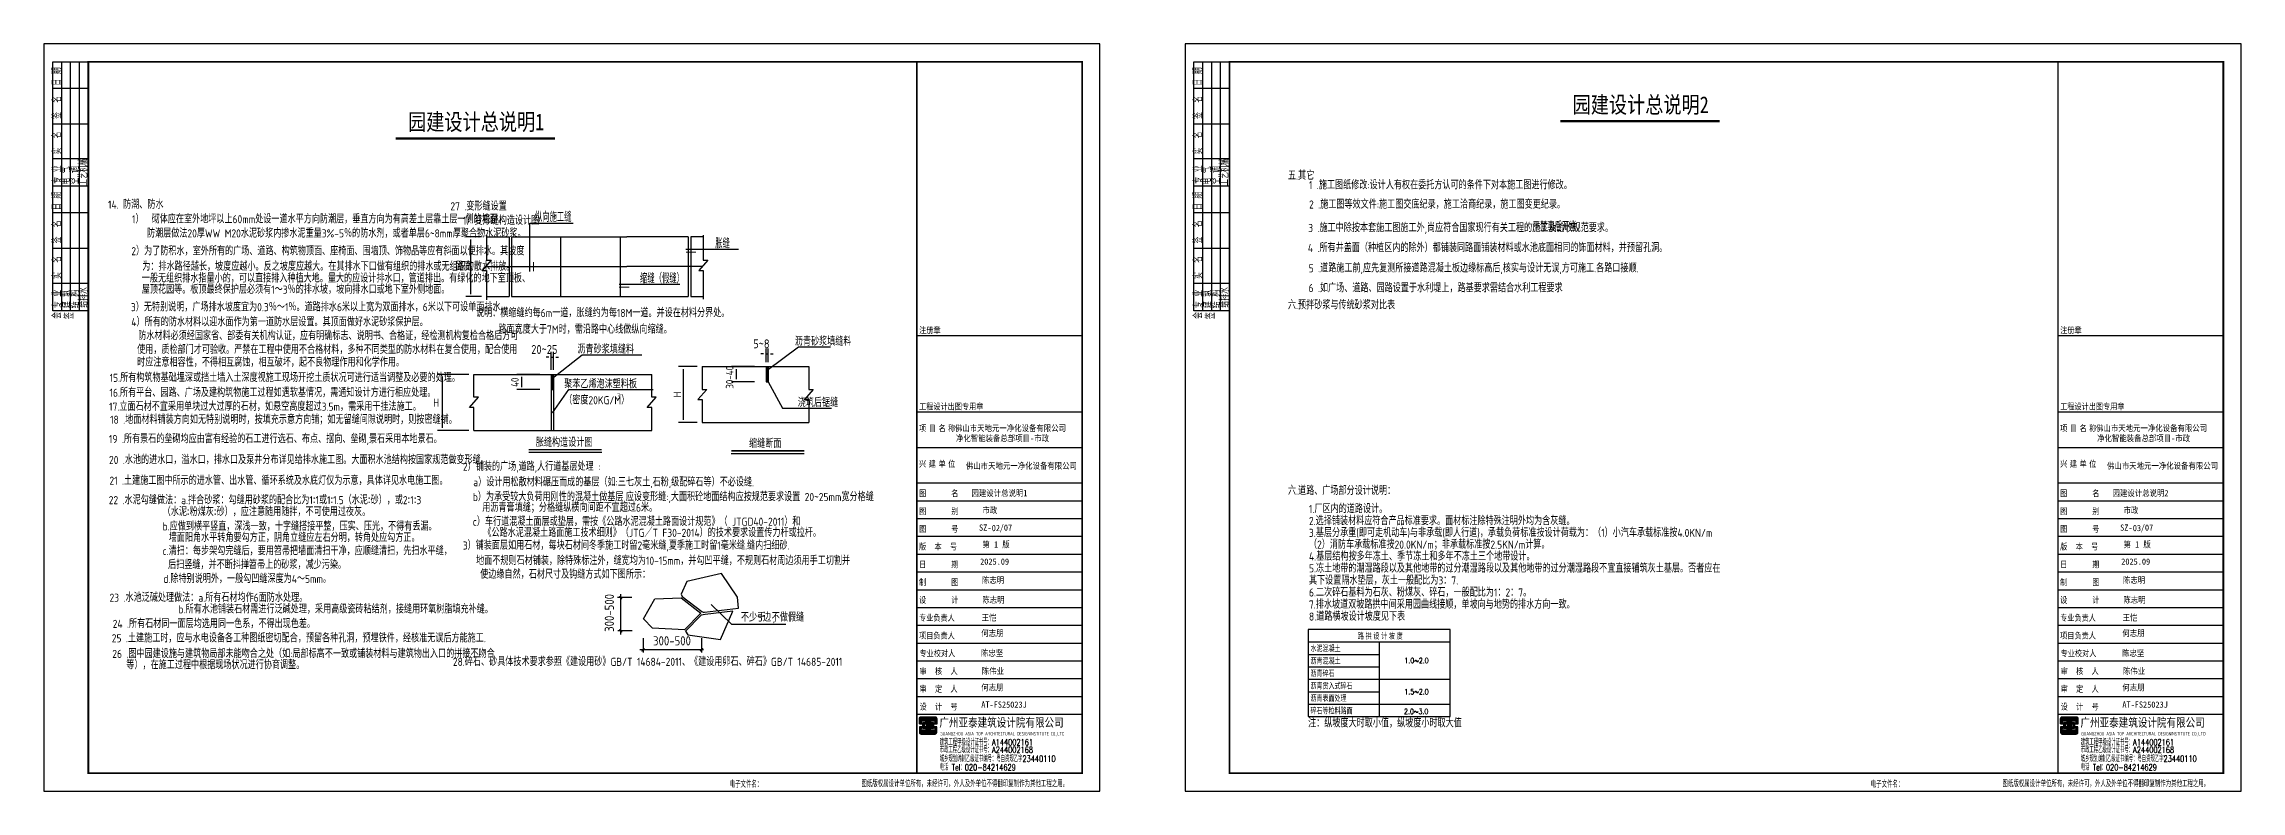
# Model space of a CAD drawing. Extents: x 104028 to 361637, y -78822 to 68782.
# Drawn here: x 238053 to 361637, y 17001 to 59001 of the extents above; entities that cross this region are included whole.
import ezdxf
from ezdxf.enums import TextEntityAlignment as Align

# ---------------------------------------------------------------- set-up
doc = ezdxf.new("R2010")
doc.units = 0
doc.header["$LTSCALE"] = 1000
doc.header["$MEASUREMENT"] = 0
for name, color, linetype in [('13', 13, 'Continuous'), ('14', 14, 'Continuous'), ('PUB_TAB', 7, 'Continuous'), ('PUB_TITLE', 4, 'Continuous')]:
    doc.layers.add(name, color=color, linetype=linetype)
doc.styles.add('_HZTXT', font='')
doc.styles.add('_KCYD_DIM', font='gbenor.shx', dxfattribs={"bigfont": 'gbcbig.shx'})
doc.styles.add('_TCH_TAB', font='SIMPLEX', dxfattribs={"bigfont": 'GBCBIG'})
doc.styles.add('HT', font='')
doc.styles.add('hztxt', font='romand_pkpm', dxfattribs={"bigfont": 'gbcbig'})
doc.styles.get("Standard").update_dxf_attribs({"font": 'gbenor.shx', "bigfont": 'gbcbig.shx'})
doc.styles.add('宋体', font='', dxfattribs={"width": 0.8})
doc.styles.get('_HZTXT').set_extended_font_data('KaiTi')
doc.styles.get('HT').set_extended_font_data('SimHei')
doc.styles.get('宋体').set_extended_font_data('SimSun')

# ---------------------------------------------------------------- blocks, each defined once
blk = doc.blocks.new('_ArchTick')
at = {"color": 0, "linetype": 'ByBlock', "const_width": 0.4}
blk.add_lwpolyline([(-0.5, -0.5), (0.5, 0.5)], dxfattribs=at)
blk = doc.blocks.new('$titleblk$00000206')
at = {"layer": '14', "color": 14}
for p, q in [((-140, 20), (0, 20)), ((-140, 0), (-140, 20)), ((-140, 15), (0, 15)), ((-124.6, 0), (-124.6, 20)), ((-105, 0), (-105, 20)), ((-85, 0), (-85, 20)), ((-70, 0), (-70, 20)), ((-54.6, 0), (-54.6, 20)), ((-35, 0), (-35, 20)), ((-15, 0), (-15, 20)), ((0, 20), (0, 0)), ((-140, 10), (0, 10)), ((-140, 5), (0, 5)), ((-140, 0), (0, 0))]:
    blk.add_line(p, q, dxfattribs=at)
at = {"layer": '14', "color": 14, "style": 'hztxt', "width": 0.85}
for s, p in [('签', (-144.7, 8.3)), ('会', (-144.5, 15.3)), ('建 筑', (-138.5, 10.3)), ('专 业', (-138.5, 15.2)), ('实  名', (-122.1, 15.3)), ('签  名', (-102.1, 15.3)), ('日 期', (-83.4, 15.4)), ('电 气', (-69.1, 10.4)), ('专 业', (-68.5, 15.3)), ('实  名', (-52.1, 15.3)), ('签  名', (-32.1, 15.3)), ('日 期', (-13.4, 15.4)), ('结 构', (-138.5, 5.3)), ('给排水', (-138.2, 0.3)), ('工艺机械', (-69.7, 0.5)), ('空 调', (-68.9, 5.4))]:
    blk.add_text(s, height=4.5, dxfattribs=at).set_placement(p)
blk = doc.blocks.new('$titleblk$00000212')
at = {"layer": '14', "style": 'hztxt', "width": 0.85}
for s, p in [('电子文件名：', (-198.3, 0.8)), ('图纸版权属设计单位所有，未经许可，外人及外单位不得翻印复制作为其他工程之用。', (-124.2, 1.1))]:
    blk.add_text(s, height=3.6, rotation=359.9997, dxfattribs=at).set_placement(p)
blk = doc.blocks.new('DSFGNDFGMMMM')
at = {"layer": '14'}
h = blk.add_hatch(dxfattribs=at)
h.set_pattern_fill('ANSI31', color=256, scale=100, angle=135, style=0)
h.set_pattern_definition([(180, (-64047.399, -60016.807), (-3e-15, -12.5), [])])
edge = h.paths.add_edge_path()
edge.add_line((153417, 20856), (153417, 20774))
edge.add_line((153417, 20774), (153276, 20774))
edge.add_line((153276, 20774), (153276, 21085))
edge.add_arc((153366, 21085), 90, 90, 180, ccw=False)
edge.add_line((153366, 21175), (154157, 21175))
edge.add_arc((154157, 21085), 90, 0, 90, ccw=False)
edge.add_line((154247, 21085), (154247, 20769))
edge.add_line((154247, 20769), (154117, 20769))
edge.add_line((154117, 20769), (154117, 20863))
edge.add_line((154117, 20863), (154146, 20863))
edge.add_line((154146, 20863), (154160, 20863))
edge.add_line((154160, 20863), (154160, 21075))
edge.add_line((154160, 21075), (153373, 21075))
edge.add_line((153373, 21075), (153373, 20856))
edge.add_line((153373, 20856), (153417, 20856))
h.paths.add_polyline_path([(153799, 20623), (153799, 21031), (154107, 21031), (154107, 20943), (153893, 20943), (153893, 20856), (154065, 20856), (154065, 20526), (153886, 20526), (153886, 20443), (154108, 20443), (154108, 20366), (153800, 20366), (153800, 20527), (153731, 20527), (153731, 20366), (153422, 20366), (153422, 20443), (153644, 20443), (153644, 20526), (153465, 20526), (153465, 20856), (153638, 20856), (153638, 20943), (153424, 20943), (153424, 21031), (153731, 21031), (153731, 20623)])
h.paths.add_polyline_path([(153554, 20773), (153652, 20773), (153652, 20617), (153554, 20617)], flags=16)
h.paths.add_polyline_path([(153976, 20773), (153879, 20773), (153879, 20617), (153976, 20617)], flags=16)
edge = h.paths.add_edge_path()
edge.add_line((153417, 20526), (153417, 20608))
edge.add_line((153417, 20608), (153276, 20608))
edge.add_line((153276, 20608), (153276, 20297))
edge.add_arc((153366, 20297), 90, 180, 270)
edge.add_line((153366, 20207), (154157, 20207))
edge.add_arc((154157, 20297), 90, 270, 360)
edge.add_line((154247, 20297), (154247, 20613))
edge.add_line((154247, 20613), (154117, 20613))
edge.add_line((154117, 20613), (154117, 20519))
edge.add_line((154117, 20519), (154146, 20519))
edge.add_line((154146, 20519), (154160, 20519))
edge.add_line((154160, 20519), (154160, 20307))
edge.add_line((154160, 20307), (153373, 20307))
edge.add_line((153373, 20307), (153373, 20526))
edge.add_line((153373, 20526), (153417, 20526))
for p, q in [((153128, 58001), (153128, 18001)), ((153128, 42604), (162428, 42604)), ((153128, 38321), (162428, 38321)), ((153128, 36321), (162428, 36321)), ((153128, 34321), (162428, 34321)), ((153128, 33321), (162428, 33321)), ((153128, 32321), (162428, 32321)), ((153128, 31321), (162428, 31321)), ((153128, 30321), (162428, 30321)), ((153128, 29321), (162428, 29321)), ((153128, 28321), (162428, 28321)), ((153128, 27321), (162428, 27321)), ((153128, 26321), (162428, 26321)), ((153128, 25321), (162428, 25321)), ((153128, 24321), (162428, 24321)), ((153128, 23321), (162428, 23321)), ((153128, 22321), (162428, 22321)), ((153128, 21321), (162428, 21321)), ((153128, 21321), (162428, 21321))]:
    blk.add_line(p, q, dxfattribs=at)
for points in [[(153417, 20856), (153417, 20774), (153276, 20774), (153276, 21085, -0.4142136), (153366, 21175), (154157, 21175, -0.4142136), (154247, 21085), (154247, 20769), (154117, 20769), (154117, 20863), (154146, 20863), (154160, 20863), (154160, 21075), (153373, 21075), (153373, 20856)], [(153417, 20526), (153417, 20608), (153276, 20608), (153276, 20297, 0.4142136), (153366, 20207), (154157, 20207, 0.4142136), (154247, 20297), (154247, 20613), (154117, 20613), (154117, 20519), (154146, 20519), (154160, 20519), (154160, 20307), (153373, 20307), (153373, 20526)]]:
    blk.add_lwpolyline(points, format="xyb", close=True, dxfattribs=at)
blk.add_lwpolyline([(153799, 20623), (153799, 20623), (153799, 21031), (154107, 21031), (154107, 20943), (153893, 20943), (153893, 20856), (154065, 20856), (154065, 20526), (153886, 20526), (153886, 20443), (154108, 20443), (154108, 20366), (153800, 20366), (153800, 20527), (153731, 20527), (153731, 20366), (153422, 20366), (153422, 20443), (153644, 20443), (153644, 20526), (153465, 20526), (153465, 20856), (153638, 20856), (153638, 20943), (153424, 20943), (153424, 21031), (153731, 21031), (153731, 20623), (153799, 20623)], dxfattribs=at)
for points in [[(153554, 20773), (153652, 20773), (153652, 20617), (153554, 20617)], [(153976, 20773), (153879, 20773), (153879, 20617), (153976, 20617)]]:
    blk.add_lwpolyline(points, close=True, dxfattribs=at)
at = {"layer": 'PUB_TITLE'}
blk.add_lwpolyline([(104028, 17001), (163428, 17001), (163428, 59001), (104028, 59001)], close=True, dxfattribs=at)
at = {"layer": 'PUB_TITLE', "const_width": 100}
blk.add_lwpolyline([(106528, 18001), (162428, 18001), (162428, 58001), (106528, 58001)], close=True, dxfattribs=at)
at = {"layer": 'PUB_TITLE', "const_width": 80}
blk.add_lwpolyline([(153128, 18001), (153128, 58001)], dxfattribs=at)
at = {"layer": 'PUB_TITLE', "xscale": 100.0000000000002, "yscale": 100.0000000000002, "zscale": 100.0000000000002, "rotation": 90}
blk.add_blockref('$titleblk$00000206', (106528, 58001), dxfattribs=at)
at = {"layer": 'PUB_TITLE', "xscale": 100, "yscale": 100, "zscale": 100}
blk.add_blockref('$titleblk$00000212', (162428, 17119), dxfattribs=at)
at = {"layer": '13', "color": 7, "style": '_HZTXT', "width": 0.85}
for s, p in [('佛山市天地元一净化设备有限公司', (155270, 37230)), ('净化智能装备总部项目-市政', (155329, 36659)), ('佛山市天地元一净化设备有限公司', (155887, 35112)), ('市政', (156818, 32616, 24845)), ('SZ-  /07', (156626, 31636)), ('第 1 版', (156818, 30690, 24845)), ('2025.09', (156687, 29726, 24845)), ('陈志明', (156789, 28687)), ('陈志明', (156809, 27577)), ('何志朋', (156751, 25700)), ('王恺', (156767, 26571)), ('陈忠坚', (156738, 24586)), ('陈伟业', (156783, 23576)), ('何志朋', (156751, 22649)), ('AT-FS25023J', (156751, 21686))]:
    blk.add_text(s, height=350, dxfattribs=at).set_placement(p)
at = {"layer": '13', "style": 'hztxt', "oblique": 360, "width": 0.7}
for s, p in [('建筑工程甲级设计证书号：A144002161', (154413, 19569)), ('城乡规划编制乙级证书编号：粤自资规乙字23440110', (154413, 18640)), ('市政工程乙级设计证书号：A244002168', (154413, 19145)), ('电话 Tel：020-84214629', (154413, 18160))]:
    blk.add_text(s, height=350, rotation=359.99972, dxfattribs=at).set_placement(p)
at = {"layer": '14'}
for s, height, style, width, p in [('注册章', 350, '宋体', 0.82, (153255, 42733)), ('工程设计出图专用章', 350, '宋体', 0.82, (153255, 38450)), ('项', 350, '宋体', 0.82, (153252, 37221)), ('目', 350, '宋体', 0.82, (153796, 37221)), ('名', 350, '宋体', 0.82, (154347, 37221)), ('称', 350, '宋体', 0.82, (154886, 37221)), ('兴', 350, '宋体', 0.82, (153252, 35221)), ('建', 350, '宋体', 0.82, (153796, 35221)), ('单', 350, '宋体', 0.82, (154347, 35221)), ('位', 350, '宋体', 0.82, (154886, 35221)), ('图      名', 350, '宋体', 0.82, (153252, 33567)), ('图      别', 350, '宋体', 0.82, (153252, 32567)), ('版  本  号', 350, '宋体', 0.82, (153252, 30567)), ('图      号', 350, '宋体', 0.82, (153252, 31567)), ('日      期', 350, '宋体', 0.82, (153252, 29567)), ('制      图', 350, '宋体', 0.82, (153252, 28567)), ('设      计', 350, '宋体', 0.82, (153252, 27567)), ('项目负责人', 350, '宋体', 0.82, (153252, 25567)), ('专业负责人', 350, '宋体', 0.82, (153252, 26567)), ('专业校对人', 350, '宋体', 0.82, (153279, 24567, -24845)), ('审  核  人', 350, '宋体', 0.82, (153279, 23567, -24845)), ('审  定  人', 350, '宋体', 0.82, (153279, 22567, -24845)), ('设  计  号', 350, '宋体', 0.82, (153279, 21567, -24845)), ('广州亚泰建筑设计院有限公司', 480, 'HT', 0.8, (154395, 20613))]:
    blk.add_text(s, height=height, dxfattribs=dict(at, style=style, width=width)).set_placement(p)
at = {"layer": '14', "oblique": 360, "width": 0.8}
blk.add_text('GUANGZHOU ASIA TOP ARCHITECTURAL DESIGNINSTITUTE CO.,LTD', height=198, rotation=359.99972, dxfattribs=at).set_placement((154441, 20125, -24845))

msp = doc.modelspace()

# ---------------------------------------------------------------- hatches: boundary and pattern name
at = {"lineweight": 0}
for points in [[(278784.6, 40866.3), (278670.2, 40866.3), (278670.2, 40008.3), (278784.6, 40008.3)], [(266706.8, 40425.4), (266592.4, 40425.4), (266592.4, 39567.4), (266706.8, 39567.4)]]:
    msp.add_hatch(color=256, dxfattribs=at).paths.add_polyline_path(points)

# ---------------------------------------------------------------- linework, layer by layer
for p, q in [((262664.4, 48149.1), (261774.1, 48149.1)), ((262060.1, 44943.4), (262060.1, 48006.1)), ((262950.4, 48149.1), (264211.6, 48149.1)), ((264211.6, 48149.1), (264211.6, 44800.4)), ((264354.6, 48149.1), (270832.3, 48149.1)), ((264354.6, 48149.1), (264354.6, 44800.4)), ((267115.4, 48149.1), (267115.4, 44800.4)), ((270462.1, 48149.1), (270462.1, 44800.4)), ((273945.2, 48149.1), (270832.3, 48149.1)), ((274288.4, 48149.1), (273945.2, 48149.1)), ((274153.4, 47463.8), (277123.7, 47463.8)), ((274288.4, 48149.1), (274288.4, 44800.4)), ((274431.4, 48149.1), (274431.4, 44800.4)), ((275136.3, 48149.1), (274431.4, 48149.1)), ((262889.8, 46484.7), (264354.6, 46484.7)), ((264354.6, 46484.7), (270832.3, 46484.7)), ((273945.2, 46484.7), (270832.3, 46484.7)), ((275075.7, 46484.7), (273945.2, 46484.7)), ((262664.4, 44800.4), (261774.1, 44800.4)), ((262950.4, 44800.4), (264211.6, 44800.4)), ((264354.6, 44800.4), (274288.4, 44800.4)), ((270399.8, 45500.5), (273814.4, 45500.5)), ((274431.4, 44800.4), (275136.3, 44800.4)), ((266449.4, 41400.7), (266306.4, 41400.7)), ((266592.4, 40684.9), (266592.4, 41686.7)), ((266592.4, 41400.7), (266706.8, 41400.7)), ((266649.6, 40212), (268327.4, 41525.8)), ((266706.8, 40684.9), (266706.8, 41686.7)), ((266849.8, 41400.7), (266992.8, 41400.7)), ((268327.4, 41525.8), (271675.7, 41525.8)), ((274794.3, 40866.3), (273748.3, 40866.3)), ((274794.3, 40866.3), (274667.9, 40866.3)), ((275080.3, 40866.3), (281076, 40866.3)), ((278019.8, 40866.3), (276724.2, 40866.3)), ((278527.2, 41586.9), (278384.2, 41586.9)), ((278670.2, 41105), (278670.2, 41872.9)), ((278670.2, 41586.9), (278784.6, 41586.9)), ((278670.2, 40866.3), (278670.2, 40008.3)), ((278727.4, 40652.9), (280503.7, 41966.7)), ((278784.6, 41105), (278784.6, 41872.9)), ((278784.6, 40866.3), (278784.6, 40008.3)), ((278927.6, 41586.9), (279070.6, 41586.9)), ((280503.7, 41966.7), (282287.6, 41966.7)), ((261956, 40425.4), (260183.3, 40425.4)), ((260469.3, 37422.4), (260469.3, 40282.4)), ((261956, 40425.4), (261119.7, 40425.4)), ((262242, 40425.4), (272242, 40425.4)), ((265939.8, 40425.4), (264644.2, 40425.4)), ((265939.8, 39567.4), (264644.2, 39567.4)), ((264930.2, 39710.4), (264930.2, 40282.4)), ((266592.4, 40425.4), (266592.4, 39567.4)), ((266592.4, 39567.4), (266706.8, 39567.4)), ((266592.4, 39567.4), (266592.4, 37279.4)), ((266649.6, 38258.1), (267582.1, 39571.9)), ((266706.8, 40425.4), (266706.8, 39567.4)), ((266706.8, 39567.4), (266706.8, 37279.4)), ((267582.1, 39571.9), (272327.1, 39571.9)), ((274034.3, 37863.3), (274034.3, 40723.3)), ((278019.8, 40008.3), (276724.2, 40008.3)), ((277010.2, 40151.3), (277010.2, 40723.3)), ((278670.2, 40008.3), (278784.6, 40008.3)), ((261956, 37279.4), (260183.3, 37279.4)), ((261956, 37279.4), (261119.7, 37279.4)), ((262242, 37279.4), (272242, 37279.4)), ((274794.3, 37720.3), (273748.3, 37720.3)), ((274794.3, 37720.3), (274667.9, 37720.3)), ((275080.3, 37720.3), (281076, 37720.3)), ((271116.8, 27883.3), (270316.7, 27875.2)), ((270492.4, 28070), (270492.4, 25810.4)), ((271135.9, 26016.4), (270335.7, 26008.3)), ((275158.5, 24940.4), (271578.7, 24940.4)), ((271754.5, 25592.4), (271756.5, 24791.1)), ((275040.9, 25593.8), (275041.8, 24792.4))]:
    msp.add_line(p, q)
at = {"color": 7}
for p, q in [((275579.8, 27494), (276720.6, 26390.6)), ((276720.6, 26390.6), (279784.5, 26390.6))]:
    msp.add_line(p, q, dxfattribs=at)
at = {"color": 0, "const_width": 130}
for points in [[(323346.4, 54656.6), (332310.6, 54656.6)], [(257842.8, 53689.5), (266807, 53689.5)]]:
    msp.add_lwpolyline(points, dxfattribs=at)
for points in [[(262950.4, 48256.5), (262950.4, 46839.9), (263200.6, 46839.9), (262700.1, 46267.9), (262950.4, 46267.9), (262950.4, 44624.3)], [(265390.2, 46210.7), (265390.2, 48923.7), (267825.4, 48923.7)], [(275136.3, 48256.5), (275136.3, 46839.9), (275386.5, 46839.9), (274886, 46267.9), (275136.3, 46267.9), (275136.3, 44650.3)], [(275080.3, 40866.3), (275080.3, 39579.3), (275330.6, 39579.3), (274830.1, 39007.3), (275080.3, 39007.3), (275080.3, 37720.3)], [(281076, 40866.3), (281076, 39579.3), (281326.2, 39579.3), (280825.7, 39007.3), (281076, 39007.3), (281076, 37720.3)], [(262242, 37279.4), (262242, 38566.4), (261991.7, 38566.4), (262492.2, 39138.4), (262242, 39138.4), (262242, 40425.4)], [(272242, 37279.4), (272242, 38566.4), (271991.7, 38566.4), (272492.2, 39138.4), (272242, 39138.4), (272242, 40425.4)], [(265323.4, 36049.6), (269431.9, 36049.6)], [(276708.5, 35985.6), (280817, 35985.6)], [(276809.1, 27122.4), (275249.6, 26933.6), (275027.4, 26891.5), (274143.8, 25994.6), (274269.3, 25789.5), (276113.1, 25512.5)], [(276113.1, 25512.5), (276809.1, 27122.4)]]:
    msp.add_lwpolyline(points)
for points, const_width in [([(274161.1, 47295.5), (274730.6, 47295.5)], 58.1), ([(265581.4, 46210.7), (265581.4, 46746.5)], 58.1), ([(270407.5, 45332.3), (270977, 45332.3)], 58.1), ([(265323.4, 36192.6), (269431.9, 36192.6)], 85.8), ([(276708.5, 36128.6), (280817, 36128.6)], 85.8)]:
    msp.add_lwpolyline(points, dxfattribs=dict(const_width=const_width))
at = {"flags": 128}
msp.add_lwpolyline([(278784.6, 40008.3), (279586.7, 38528), (282355.4, 38528)], dxfattribs=at)
msp.add_lwpolyline([(273948.8, 27931.6), (275058.7, 27099.5, 0.16009321), (275200.9, 27051.4), (277129.2, 27288.7), (277067.5, 27902.6), (276156.2, 29237.9), (274214.1, 28778.5), (273889.5, 28067.8), (273948.8, 27931.6)], format="xyb")
msp.add_lwpolyline([(272414.6, 27805.3), (273889.6, 27862.8), (275005.5, 27001.4), (274080.9, 26071.6), (272280, 26156.6), (271776.6, 26691.5), (272414.6, 27805.3)], close=True)
at = {"layer": 'PUB_TAB'}
msp.add_lwpolyline([(309155.5, 21185.4), (317155.5, 21185.4), (317155.5, 26085.4), (309155.5, 26085.4)], close=True, dxfattribs=at)
for points in [[(309155.5, 25385.4), (317155.5, 25385.4)], [(313155.5, 25385.4), (313155.5, 21185.4)], [(309155.5, 24685.4), (313155.5, 24685.4)], [(309155.5, 23985.4), (313155.5, 23985.4)], [(309155.5, 23285.4), (317155.5, 23285.4)], [(309155.5, 22585.4), (313155.5, 22585.4)], [(309155.5, 21885.4), (317155.5, 21885.4)]]:
    msp.add_lwpolyline(points, dxfattribs=at)

# ---------------------------------------------------------------- block references
for p in [(134024.7, 0), (198209.2, 0)]:
    msp.add_blockref('DSFGNDFGMMMM', p)
for p, xscale, yscale, zscale, rotation in [((270492.4, 27876.8), 162.1619999997939, 162.1619999997939, 162.1619999997939, 90.583605153421), ((270492.4, 26009.9), 162.1619999997939, 162.1619999997939, 162.1619999997939, 270.583605153421), ((271751.8, 24934.9), 162.1619999987259, 162.1619999987259, 162.1619999987259, 179.999999999954)]:
    msp.add_blockref('_ArchTick', p, dxfattribs=dict(xscale=xscale, yscale=yscale, zscale=zscale, rotation=rotation))
at = {"xscale": 162.1619999987259, "yscale": 162.1619999987259, "zscale": 162.1619999987259}
msp.add_blockref('_ArchTick', (275044.3, 24943.1), dxfattribs=at)

# ---------------------------------------------------------------- texts
at = {"style": 'HT', "width": 0.8}
for s, p in [('园建设计总说明2', (324037.3, 55120.7, 7751.2)), ('园建设计总说明1', (258533.7, 54153.5, 7751.2))]:
    msp.add_text(s, height=936, dxfattribs=at).set_placement(p)
at = {"style": '_KCYD_DIM'}
for s, p in [('五.其它', (308025.7, 51367.9)), ('14. 防潮、防水', (241658.2, 49740.8)), ('27 .变形缝设置', (260913.5, 49644.3, 8526.4)), ('\u3000\u30001）\u3000砌体应在室外地坪以上60mm处设一道水平方向防潮层，垂直方向为有高差土层靠土层一侧的墙面。', (242097.2, 48921.5)), ('\u3000\u3000防潮层做法20厚WW M20水泥砂浆内掺水泥重量3%%%-5％的防水剂，或者单层6~8mm厚聚合物水泥砂浆。', (242939, 48123.1)), ('\u3000\u30001）变形缝构造设计图', (260711.6, 48840.1)), ('3 .施工中除按本套施工图施工外,尚应符合国家现行有关工程的施工及验收规范要求。', (309167.9, 48427.9, 8526.4)), ('\u3000\u30002）为了防积水，室外所有的广场、道路、构筑物顶面、座椅面、围墙顶、饰物品等应有斜面以便排水。其坡度', (242058.5, 47125.2)), ('4 .所有井盖面（种植区内的除外）都铺装同路面铺装材料或水池底面相同的饰面材料，并预留孔洞。', (309146.7, 47306.2, 8526.4)), ('        一般无组织排水指量小的，可以直接排入种植大地。量大的应设计排水口，管道排出。有绿化的地下室顶板、', (241583.5, 45596.2)), ('        为：排水路径越长，坡度应越小。反之坡度应越大。在其排水下口做有组织的排水或无组织的散水排放。', (241609.7, 46257.4)), ('5 .道路施工前,应先复测所接道路混凝土板边缘标高后,核实与设计无误,方可施工.各路口接顺.', (309193.6, 46164.2, 8526.4)), ('        屋顶花园等。板顶最终保护层必须有1～3％的排水坡，坡向排水口或地下室外侧地面。', (241583.5, 44963.5)), ('六.预拌砂浆与传统砂浆对比表', (308025.7, 44090.3)), ('6 .如广场、道路、园路设置于水利堤上，路基要求需结合水利工程要求', (309185.7, 45048, 8526.4)), ('\u3000\u30003）无特别说明，广场排水坡度宜为0.3％～1％。道路排水6米以上宽为双面排水，6米以下可设单面排水。', (242037.9, 43976.9)), ('\u3000\u30004）所有的防水材料以迎水面作为第一道防水层设置。其顶面做好水泥砂浆保护层。', (242057.7, 43135.5)), ('说明：横缩缝约每6m一道，胀缝约为每18M一道。并设在材料分界处。', (262356.3, 43647.9)), ('        使用，质检部门才可验收。严禁在工程中使用不合格材料，多种不同类型的防水材料在复合使用，配合使用', (241322.1, 41580.6)), ('        防水材料必须经国家省、部委有关机构认证，应有明确标志、说明书、合格证，经检测机构复检合格后方可', (241381.2, 42358.2)), ('路面宽度大于7M时，需沿路中心线做纵向缩缝。', (263619.2, 42720.4)), ('沥青砂浆填缝料', (268061.3, 41601.2)), ('沥青砂浆填缝料', (280289, 42042.1)), ('        时应注意相容性，不得相互腐蚀，相互破坏，起不良物理作用和化学作用。', (241322.1, 40867.6)), ('16.所有平台、园路、广场及建构筑物施工过程如遇软基情况，需通知设计方进行相应处理。', (241740, 39165.6)), ('15.所有构筑物基础埋深或挡土墙入土深度视施工现场开挖土质状况可进行适当调整及必要的处理。', (241748.8, 40005.4)), ('聚苯乙烯泡沫塑料板', (267316, 39647.3)), ('17.立面石材不宜采用单块过大过厚的石材，如悬空高度超过3.5m，需采用干挂法施工。', (241717, 38380.9)), ('（密度20KG/M） ', (267316, 38745.1)), ('浇筑后锯缝', (280451.1, 38603.4)), ('18 .地面材料铺装方向如无特别说明时，按填充示意方向铺；如无留缝间隙说明时，则按密缝铺。', (241774.5, 37647.4, 8526.4)), ('19 .所有景石的垒砌均应由富有经验的石工进行选石、布点、摆向、垒砌,景石采用本地景石。', (241711.7, 36564.5, 8526.4)), ('20 .水池的进水口，溢水口，排水口及泵井分布详见给排水施工图。大面积水池结构按国家规范做变形缝。', (241711.7, 35385.9, 8526.4)), ('胀缝构造设计图', (265720.3, 36361.8)), ('缩缝断面', (277713, 36297.8)), ('21 .土建施工图中所示的进水管、出水管、循环系统及水底灯仅为示意，具体详见水电施工图。', (241735.9, 34220.9, 8526.4)), ('\u3000\u30002）铺装的广场,道路,人行道基层处理 :', (260711.6, 35009.8)), ('a）设计用松散材料碾压而成的基层（如:三七灰土,石粉,级配碎石等）不必设缝.', (262201.9, 34133)), ('22 .水泥勾缝做法：a.拌合砂浆：勾缝用砂浆的配合比为1∶1或1∶1.5（水泥∶砂），或2∶1∶3', (241696, 33127.1, 8526.4)), ('b）为承受较大负荷用刚性的混凝土做基层,应设变形缝:,大面积砼地面结构应按规范要求设置 20~25mm宽分格缝', (262174.4, 33304.1)), ('六.道路、广场部分设计说明：', (308025.7, 33653.4)), ('b.应做到横平竖直，深浅一致，十字缝搭接平整，压实、压光，不得有丢漏。', (244726.5, 31648.5, 8526.4)), ('（水泥∶粉煤灰∶砂），应注意随用随拌，不可使用过夜灰。', (244732.7, 32466.2, 8526.4)), ('c）车行道混凝土面层或垫层，需按《公路水泥混凝土路面设计规范》（ JTGD40-2011）和', (262174.4, 31914.2)), ('用沥青膏填缝；分格缝纵横向间距不宜超过6米。', (262710.1, 32702.2)), ('墙面阳角水平转角要勾方正，阴角立缝应左右分明，转角处应勾方正。', (245076.1, 31012.6, 8526.4)), ('\u3000\u30003）铺装面层如用石材，每块石材间冬季施工时留2毫米缝,夏季施工时留1毫米缝.缝内扫细砂.', (260701.1, 30576.1)), ('《公路水泥混凝土路面施工技术细则》（JTG／T F30-2014）的技术要求设置传力杆或拉杆。', (262772.3, 31290.3)), ('c.清扫：每步架勾完缝后，要用笤帚把墙面清扫干净，应顺缝清扫，先扫水平缝，', (244726.5, 30267.8, 8526.4)), ('后扫竖缝，并不断抖掸笤帚上的砂浆，减少污染。', (245036.5, 29490.7, 8526.4)), ('地面不规则石材铺装，除特殊标注外，缝宽均为10-15mm，并勾凹平缝，不规则石材周边须用手工切割并', (262361.2, 29718.9)), ('d.除特别说明外，一般勾凹缝深度为4～5mm。', (244765.9, 28700.7, 8526.4)), ('     使边缘自然，石材尺寸及钩缝方式如下图所示：', (261359.3, 28949)), ('23 .水池泛碱处理做法：a.所有石材均作6面防水处理。', (241742.7, 27642.5, 8526.4)), ('b.所有水池铺装石材需进行泛碱处理，采用高级瓷砖粘结剂，接缝用环氧树脂填充补缝。', (245618, 26992, 8526.4)), ('24 .所有石材同一面层均选用同一色系，不得出现色差。', (241920.1, 26172.5, 8526.4)), ('不少于', (277257.4, 26533.8)), ('边', (278496.3, 26533.8)), ('不做假缝', (278990.7, 26533.8)), ('25 .土建施工时，应与水电设备各工种图纸密切配合，预留各种孔洞，预埋铁件，经核准无误后方能施工.', (241869.5, 25364.4)), ('26 .图中园建设施与建筑物局部未能吻合之处（如:局部标高不一致或铺装材料与建筑物出入口的拼接不吻合', (241898.2, 24485.8)), ('等），在施工过程中根据现场状况进行协商调整。', (242685.6, 23858.1)), ('28.碎石、砂具体技术要求参照《建设用砂》GB/T 14684-2011、《建设用卵石、碎石》GB/T 14685-2011', (261055.9, 24037.7, 8526.4))]:
    msp.add_text(s, height=455, dxfattribs=at).set_placement(p)
for s, p in [('1 .施工图纸修改:设计人有权在委托方认可的条件下对本施工图进行修改。', (309208.4, 51064.9)), ('2 .施工图等效文件:施工图交底纪录，施工洽商纪录，施工图变更纪录。', (309212.9, 49976.3)), ('1.厂区内的道路设计。', (309208.4, 32859.2)), ('2.选择铺装材料应符合产品标准要求。面材标注除特殊注明外均为含灰缝。', (309208.4, 32182.5)), ('3.基层分承重(即可走机动车)与非承载(即人行道)，承载负荷标准按设计荷载为：（1）小汽车承载标准按4.0KN/m', (309208.4, 31515.8)), ('（2）消防车承载标准按20.0KN/m；非承载标准按2.5KN/m计算。', (309208.4, 30854.1)), ('4.基层结构按多年冻土、季节冻土和多年不冻土三个地带设计。', (309208.4, 30187.4)), ('5.冻土地带的潮湿路段以及其他地带的过分潮湿路段以及其他地带的过分潮湿路段不宜直接铺筑灰土基层。否者应在', (309208.4, 29515.6)), ('其下设置隔水垫层，灰土一般配比为3：7.', (309208.4, 28838.9)), ('6.二次碎石基料为石灰、粉煤灰、碎石，一般配比为1：2：7。', (309208.4, 28162.2)), ('7.排水坡道双坡路拱中间采用园曲线接顺，单坡向与地势的排水方向一致。', (309208.4, 27485.4)), ('8.道路横坡设计坡度见下表', (309208.4, 26808.7)), ('注：纵坡度大时取小值，纵坡度小时取大值', (309160.2, 20813.5))]:
    msp.add_text(s, height=455, dxfattribs=at).set_placement(p, align=Align.MIDDLE_LEFT)
at = {"width": 0.8}
for s, p in [('纵向施工缝', (265667.3, 49006.1)), ('严禁事后开凿。', (321791.4, 48458.5)), ('胀缝', (275811.9, 47513.4)), ('缩缝（假缝）', (271580.5, 45550.2))]:
    msp.add_text(s, height=514.8, dxfattribs=at).set_placement(p)
for s, height, p in [('20~25', 500.5, (265461.3, 41575)), ('5~8', 500.5, (277946.6, 41893.2)), ('3', 300.3, (270287.6, 39045.6))]:
    msp.add_text(s, height=height).set_placement(p)
for s, p in [('30-40', (276838.2, 39620.2)), ('40', (264758.2, 39718.6))]:
    msp.add_text(s, height=429, rotation=90).set_placement(p)
at = {"color": 7}
for s, p in [('5', (278210.3, 26533.8)), (',', (279051.3, 26533.8))]:
    msp.add_text(s, height=425.4, dxfattribs=at).set_placement(p)
at = {"char_height": 455, "attachment_point": 5}
for s, insert in [('\\A1;路宽', (261688.4, 46484.7)), ('\\A1;H', (260111.8, 38830.3))]:
    msp.add_mtext(s, dxfattribs=dict(at, insert=insert))
at = {"attachment_point": 5}
for s, insert, char_height, rotation in [('\\A1;H', (273676.8, 39293.3), 429, 90), ('300-500', (269855.8, 27013.8), 514.8, 89.879714), ('300-500', (273380.3, 25445.3), 514.8, 0.005436)]:
    msp.add_mtext(s, dxfattribs=dict(at, insert=insert, char_height=char_height, rotation=rotation))
at = {"layer": '13', "color": 7, "style": '_HZTXT', "width": 0.85}
for s, p in [('园建设计总说明1', (290225.6, 33576.8)), ('园建设计总说明2', (354410.2, 33576.8)), ('02', (291364.1, 31611.2)), ('03', (355548.6, 31611.2))]:
    msp.add_text(s, height=350, dxfattribs=at).set_placement(p)
at = {"layer": 'PUB_TAB', "style": '_TCH_TAB'}
for s, height, p in [('水泥混凝土', 337.59, (309295.5, 24825.4)), ('路', 337.6, (311958.2, 25525.4)), ('拱', 337.6, (312393.9, 25525.4)), ('设', 337.6, (312829.6, 25525.4)), ('计', 337.6, (313265.4, 25525.4)), ('坡', 337.6, (313701.1, 25525.4)), ('度', 337.6, (314136.9, 25525.4)), ('沥青混凝土', 337.59, (309295.5, 24125.4)), ('沥青碎石', 337.59, (309295.5, 23425.4)), ('沥青贯入式碎石', 337.59, (309295.5, 22725.4)), ('沥青表面处理', 337.59, (309295.5, 22025.4)), ('碎石等粒料路面', 337.59, (309295.5, 21325.4))]:
    msp.add_text(s, height=height, dxfattribs=at).set_placement(p)
at = {"layer": 'PUB_TAB', "style": '_TCH_TAB', "width": 0.705882}
for s, p in [('1.0~2.0', (314575.5, 24186.6)), ('1.5~2.0', (314575.5, 22436.6)), ('2.0~3.0', (314555.5, 21325.4))]:
    msp.add_text(s, height=297.5, dxfattribs=at).set_placement(p)

doc.saveas('drawing.dxf')
